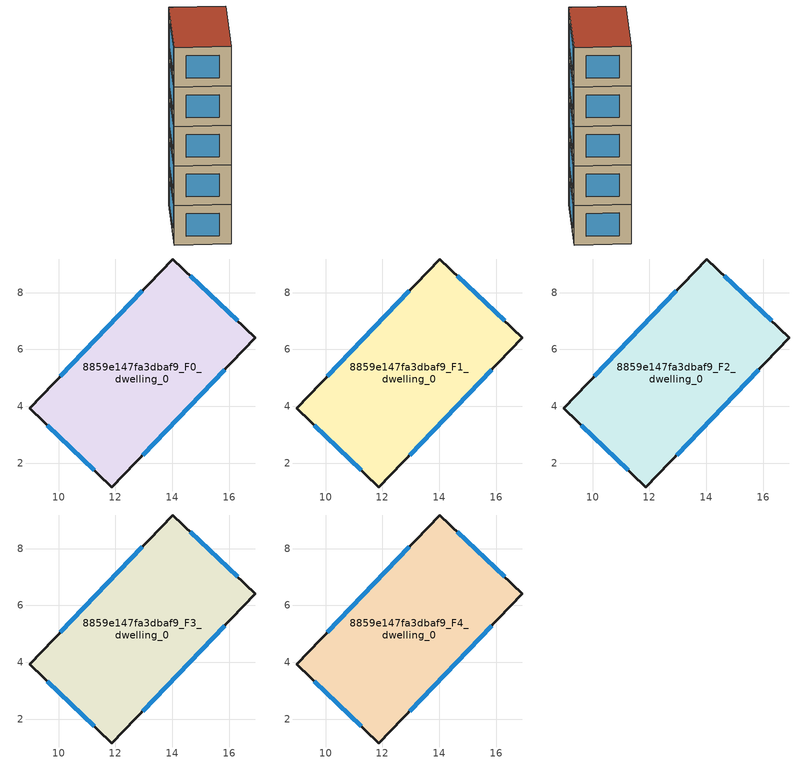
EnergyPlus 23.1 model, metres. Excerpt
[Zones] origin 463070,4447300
8859e147fa3dbaf9_F0_dwelling_0
 floor ground (EU_floor_Construction): 16.93,6.42 11.88,1.16 8.98,3.93 14.02,9.18 z0
 wall outside (EU_wall_Construction): 14.02,9.18 8.98,3.93 11.88,1.16 16.93,6.42 14.02,9.18 z0:3
 window (EU_Window_Construction): 12.94,8.06 10.06,5.05 / 16.3,7.01 14.64,8.59 / 12.96,2.29 15.84,5.29 / 9.6,3.33 11.26,1.75 z0.64:2.36
8859e147fa3dbaf9_F1_dwelling_0
 floor to 8859e147fa3dbaf9_F0_dwelling_0 (EU_floor_Construction): 16.93,6.42 11.88,1.16 8.98,3.93 14.02,9.18 z3
 wall outside (EU_wall_Construction): 14.02,9.18 8.98,3.93 11.88,1.16 16.93,6.42 14.02,9.18 z3:6
 window (EU_Window_Construction): 12.94,8.06 10.06,5.05 / 16.3,7.01 14.64,8.59 / 12.96,2.29 15.84,5.29 / 9.6,3.33 11.26,1.75 z3.64:5.36
8859e147fa3dbaf9_F2_dwelling_0
 floor to 8859e147fa3dbaf9_F1_dwelling_0 (EU_floor_Construction): 16.93,6.42 11.88,1.16 8.98,3.93 14.02,9.18 z6
 wall outside (EU_wall_Construction): 14.02,9.18 8.98,3.93 11.88,1.16 16.93,6.42 14.02,9.18 z6:9
 window (EU_Window_Construction): 12.94,8.06 10.06,5.05 / 16.3,7.01 14.64,8.59 / 12.96,2.29 15.84,5.29 / 9.6,3.33 11.26,1.75 z6.64:8.36
8859e147fa3dbaf9_F3_dwelling_0
 floor to 8859e147fa3dbaf9_F2_dwelling_0 (EU_floor_Construction): 16.93,6.42 11.88,1.16 8.98,3.93 14.02,9.18 z9
 wall outside (EU_wall_Construction): 14.02,9.18 8.98,3.93 11.88,1.16 16.93,6.42 14.02,9.18 z9:12
 window (EU_Window_Construction): 12.94,8.06 10.06,5.05 / 16.3,7.01 14.64,8.59 / 12.96,2.29 15.84,5.29 / 9.6,3.33 11.26,1.75 z9.64:11.36
8859e147fa3dbaf9_F4_dwelling_0
 floor to 8859e147fa3dbaf9_F3_dwelling_0 (EU_floor_Construction): 16.93,6.42 11.88,1.16 8.98,3.93 14.02,9.18 z12
 wall outside (EU_wall_Construction): 14.02,9.18 8.98,3.93 11.88,1.16 16.93,6.42 14.02,9.18 z12:15
 window (EU_Window_Construction): 12.94,8.06 10.06,5.05 / 16.3,7.01 14.64,8.59 / 12.96,2.29 15.84,5.29 / 9.6,3.33 11.26,1.75 z12.64:14.36
 roof outside (EU_roof_Construction): 11.88,1.16 16.93,6.42 14.02,9.18 8.98,3.93 z15
[Building]
EU S2 Campaign: North Axis=0; Terrain=City; Solar Distribution=FullExterior
[Site:Location]
Yerevan-Zvartnots.Intl.AP: Latitude=40.15; Longitude=44.383; Time Zone=4; Elevation=854
[SizingPeriod:WeatherFileDays]
AnnualSizingPeriod: Begin Month=1; Begin Day of Month=1; End Month=12; End Day of Month=31; Day of Week for Start Day=Monday; Use Weather File Daylight Saving Period=No; Use Weather File Rain and Snow Indicators=No
[MATERIAL]
EU_InternalMass_Material: Roughness=MediumRough; Thickness=0.1; Conductivity=1; Density=1800; Specific Heat=900; Thermal Absorptance=0.9; Solar Absorptance=0.7; Visible Absorptance=0.7
[MATERIAL:NOMASS] Roughness=MediumRough; Thermal Absorptance=0.9; Solar Absorptance=0.7; Visible Absorptance=0.7
Name | Thermal Resistance
EU_wall_NoMass | 1.05043
EU_roof_NoMass | 1.45357
EU_floor_NoMass | 0.478065
[WINDOWMATERIAL:SIMPLEGLAZINGSYSTEM]
EU_Window_SimpleGlazing: UFactor=2.5566; Solar Heat Gain Coefficient=0.75; Visible Transmittance=0.75
[CONSTRUCTION]
EU_wall_Construction: EU_wall_NoMass
EU_roof_Construction: EU_roof_NoMass
EU_floor_Construction: EU_floor_NoMass
EU_Window_Construction: EU_Window_SimpleGlazing
EU_InternalMass_Construction: EU_InternalMass_Material
[ZONE] Type=1; Multiplier=1; Ceiling Height=autocalculate; Floor Area=autocalculate; Part of Total Floor Area=Yes
Name | Volume
8859e147fa3dbaf9_F0_dwelling_0 | 87.6592
8859e147fa3dbaf9_F1_dwelling_0; 8859e147fa3dbaf9_F2_dwelling_0; 8859e147fa3dbaf9_F3_dwelling_0; 8859e147fa3dbaf9_F4_dwelling_0 | 87.6588
[INTERNALMASS] Construction=EU_InternalMass_Construction; Surface Area=29.2195
Name | Zone or ZoneList
8859e147fa3dbaf9_F0_dwelling_0_EU_InternalMass | 8859e147fa3dbaf9_F0_dwelling_0
8859e147fa3dbaf9_F1_dwelling_0_EU_InternalMass | 8859e147fa3dbaf9_F1_dwelling_0
8859e147fa3dbaf9_F2_dwelling_0_EU_InternalMass | 8859e147fa3dbaf9_F2_dwelling_0
8859e147fa3dbaf9_F3_dwelling_0_EU_InternalMass | 8859e147fa3dbaf9_F3_dwelling_0
8859e147fa3dbaf9_F4_dwelling_0_EU_InternalMass | 8859e147fa3dbaf9_F4_dwelling_0
[OTHEREQUIPMENT] Fuel Type=Electricity; Design Level Calculation Method=Watts/Area; Power per Zone Floor Area=1; Fraction Latent=0; Fraction Radiant=0; Fraction Lost=0; Carbon Dioxide Generation Rate=0; EndUse Subcategory=EU_Step8_InternalGains
Name | Zone or ZoneList or Space or SpaceList | Schedule
EU_Step8_InternalGain_8859e147fa3dbaf9_F0_dwelling_0_f000 | 8859e147fa3dbaf9_F0_dwelling_0 | EU_Step8_GainSchedule_8859e147fa3dbaf9_F0_dwelling_0_f000
EU_Step8_InternalGain_8859e147fa3dbaf9_F1_dwelling_0_f000 | 8859e147fa3dbaf9_F1_dwelling_0 | EU_Step8_GainSchedule_8859e147fa3dbaf9_F1_dwelling_0_f000
EU_Step8_InternalGain_8859e147fa3dbaf9_F2_dwelling_0_f000 | 8859e147fa3dbaf9_F2_dwelling_0 | EU_Step8_GainSchedule_8859e147fa3dbaf9_F2_dwelling_0_f000
EU_Step8_InternalGain_8859e147fa3dbaf9_F3_dwelling_0_f000 | 8859e147fa3dbaf9_F3_dwelling_0 | EU_Step8_GainSchedule_8859e147fa3dbaf9_F3_dwelling_0_f000
EU_Step8_InternalGain_8859e147fa3dbaf9_F4_dwelling_0_f000 | 8859e147fa3dbaf9_F4_dwelling_0 | EU_Step8_GainSchedule_8859e147fa3dbaf9_F4_dwelling_0_f000
[ZONEVENTILATION:DESIGNFLOWRATE] Schedule=EU_AlwaysOn; Design Flow Rate Calculation Method=AirChanges/Hour; Air Changes per Hour=0.557805; Ventilation Type=Natural; Fan Pressure Rise=0; Fan Total Efficiency=1; Constant Term Coefficient=1; Temperature Term Coefficient=0; Velocity Term Coefficient=0; Velocity Squared Term Coefficient=0; Minimum Indoor Temperature=-100; Maximum Indoor Temperature=100; Delta Temperature=-100; Minimum Outdoor Temperature=-100; Maximum Outdoor Temperature=100; Maximum Wind Speed=40
Name | Zone or ZoneList or Space or SpaceList
EU_ConstantAir_8859e147fa3dbaf9_F0_dwelling_0 | 8859e147fa3dbaf9_F0_dwelling_0
EU_ConstantAir_8859e147fa3dbaf9_F1_dwelling_0 | 8859e147fa3dbaf9_F1_dwelling_0
EU_ConstantAir_8859e147fa3dbaf9_F2_dwelling_0 | 8859e147fa3dbaf9_F2_dwelling_0
EU_ConstantAir_8859e147fa3dbaf9_F3_dwelling_0 | 8859e147fa3dbaf9_F3_dwelling_0
EU_ConstantAir_8859e147fa3dbaf9_F4_dwelling_0 | 8859e147fa3dbaf9_F4_dwelling_0
[HVACTEMPLATE:THERMOSTAT] Constant Heating Setpoint=20; Constant Cooling Setpoint=50
EU_HeatOnly_8859e147fa3dbaf9_F0_dwelling_0; EU_HeatOnly_8859e147fa3dbaf9_F1_dwelling_0; EU_HeatOnly_8859e147fa3dbaf9_F2_dwelling_0; EU_HeatOnly_8859e147fa3dbaf9_F3_dwelling_0; EU_HeatOnly_8859e147fa3dbaf9_F4_dwelling_0
[HVACTEMPLATE:ZONE:IDEALLOADSAIRSYSTEM] System Availability Schedule=EU_AlwaysOn; Maximum Heating Supply Air Temperature=50; Minimum Cooling Supply Air Temperature=13; Maximum Heating Supply Air Humidity Ratio=0.0156; Minimum Cooling Supply Air Humidity Ratio=0.0077; Heating Limit=NoLimit; Cooling Limit=NoLimit; Heating Availability Schedule=EU_AlwaysOn; Cooling Availability Schedule=EU_CoolingOff; Dehumidification Control Type=ConstantSensibleHeatRatio; Cooling Sensible Heat Ratio=0.7; Dehumidification Setpoint=60; Humidification Control Type=None; Humidification Setpoint=30; Outdoor Air Method=None; Outdoor Air Flow Rate per Person=0.00944; Outdoor Air Flow Rate per Zone Floor Area=0; Outdoor Air Flow Rate per Zone=0; Demand Controlled Ventilation Type=None; Outdoor Air Economizer Type=NoEconomizer; Heat Recovery Type=None; Sensible Heat Recovery Effectiveness=0.7; Latent Heat Recovery Effectiveness=0.65
Name | Template Thermostat
8859e147fa3dbaf9_F0_dwelling_0 | EU_HeatOnly_8859e147fa3dbaf9_F0_dwelling_0
8859e147fa3dbaf9_F1_dwelling_0 | EU_HeatOnly_8859e147fa3dbaf9_F1_dwelling_0
8859e147fa3dbaf9_F2_dwelling_0 | EU_HeatOnly_8859e147fa3dbaf9_F2_dwelling_0
8859e147fa3dbaf9_F3_dwelling_0 | EU_HeatOnly_8859e147fa3dbaf9_F3_dwelling_0
8859e147fa3dbaf9_F4_dwelling_0 | EU_HeatOnly_8859e147fa3dbaf9_F4_dwelling_0
[SIZING:ZONE] Zone Cooling Design Supply Air Temperature Input Method=SupplyAirTemperature; Zone Cooling Design Supply Air Temperature=13; Zone Heating Design Supply Air Temperature Input Method=SupplyAirTemperature; Zone Heating Design Supply Air Temperature=50; Zone Cooling Design Supply Air Humidity Ratio=0.008; Zone Heating Design Supply Air Humidity Ratio=0.008; Cooling Design Air Flow Method=DesignDay; Cooling Design Air Flow Rate=0; Cooling Minimum Air Flow per Zone Floor Area=0.000762; Cooling Minimum Air Flow=0; Cooling Minimum Air Flow Fraction=0.2; Heating Design Air Flow Method=DesignDay; Heating Design Air Flow Rate=0; Heating Maximum Air Flow per Zone Floor Area=0.002032; Heating Maximum Air Flow=0.141576; Heating Maximum Air Flow Fraction=0.3; Account for Dedicated Outdoor Air System=No; Dedicated Outdoor Air System Control Strategy=NeutralSupplyAir; Dedicated Outdoor Air Low Setpoint Temperature for Design=autosize; Dedicated Outdoor Air High Setpoint Temperature for Design=autosize; Zone Load Sizing Method=Sensible Load Only No Latent Load; Zone Latent Cooling Design Supply Air Humidity Ratio Input Method=HumidityRatioDifference; Zone Cooling Design Supply Air Humidity Ratio Difference=0.005; Zone Latent Heating Design Supply Air Humidity Ratio Input Method=HumidityRatioDifference; Zone Humidification Design Supply Air Humidity Ratio Difference=0.005
8859e147fa3dbaf9_F0_dwelling_0; 8859e147fa3dbaf9_F1_dwelling_0; 8859e147fa3dbaf9_F2_dwelling_0; 8859e147fa3dbaf9_F3_dwelling_0; 8859e147fa3dbaf9_F4_dwelling_0
[SCHEDULE:CONSTANT]
Name | Hourly Value
EU_AlwaysOn | 1
EU_CoolingOff | 0
[SCHEDULE:FILE] Column Number=1; Rows to Skip at Top=0; Number of Hours of Data=8760; Column Separator=Comma; Interpolate to Timestep=No; Minutes per Item=60; Adjust Schedule for Daylight Savings=Yes
Name | File
EU_Step8_GainSchedule_8859e147fa3dbaf9_F0_dwelling_0_f000 | ../../schedules/8859e147fa3dbaf9/8859e147fa3dbaf9_F0_dwelling_0_f000_gain.csv
EU_Step8_GainSchedule_8859e147fa3dbaf9_F1_dwelling_0_f000 | ../../schedules/8859e147fa3dbaf9/8859e147fa3dbaf9_F1_dwelling_0_f000_gain.csv
EU_Step8_GainSchedule_8859e147fa3dbaf9_F2_dwelling_0_f000 | ../../schedules/8859e147fa3dbaf9/8859e147fa3dbaf9_F2_dwelling_0_f000_gain.csv
EU_Step8_GainSchedule_8859e147fa3dbaf9_F3_dwelling_0_f000 | ../../schedules/8859e147fa3dbaf9/8859e147fa3dbaf9_F3_dwelling_0_f000_gain.csv
EU_Step8_GainSchedule_8859e147fa3dbaf9_F4_dwelling_0_f000 | ../../schedules/8859e147fa3dbaf9/8859e147fa3dbaf9_F4_dwelling_0_f000_gain.csv
